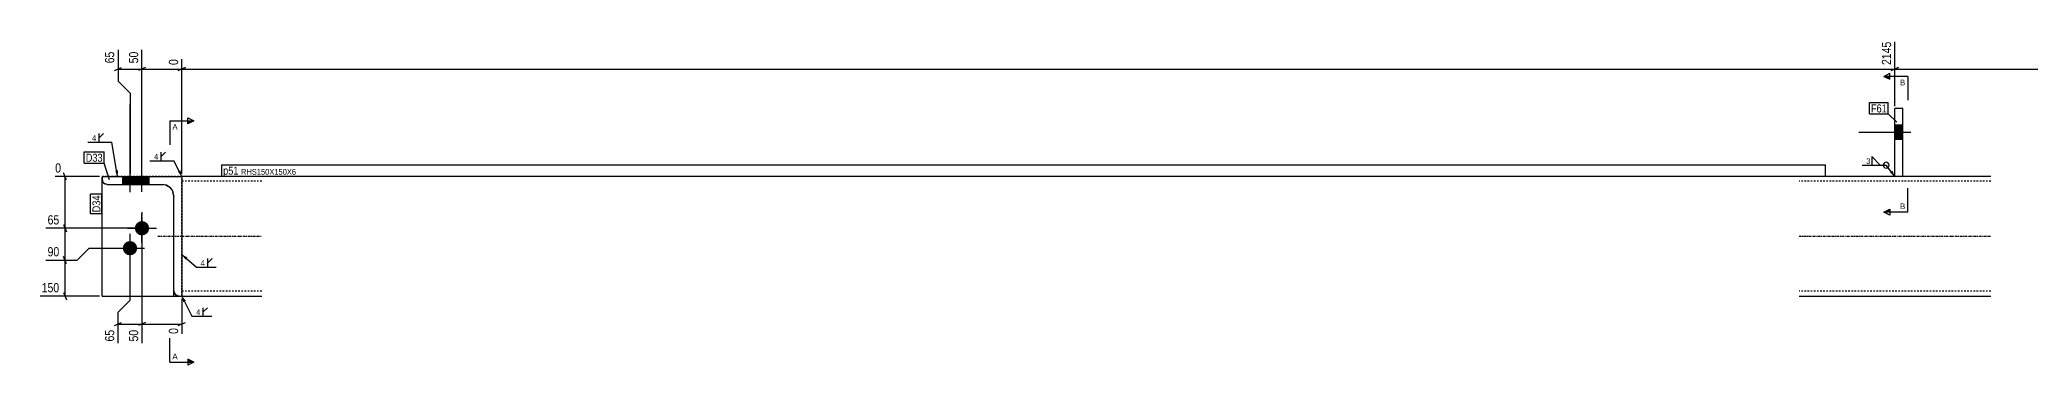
# Model space of a CAD drawing. Header units: millimetres. Extents: x 7 to 42212, y 5 to 1648.
# Drawn here: x 16151 to 18644, y 7 to 415 of the extents above; entities that cross this region are included whole.
import ezdxf

# ---------------------------------------------------------------- set-up
doc = ezdxf.new("R2010")
doc.units = ezdxf.units.MM
doc.linetypes.add('DXK_LINE_DOT2', pattern=[3.9198, 1.9599, -1.9599])
doc.linetypes.add('DXK_LINE_DOT3', pattern=[5.9187, 2.979, -0.9799, 0.9799, -0.9799])
for name, color, linetype in [('MÅLSÆTNING', 7, 'Continuous'), ('STÅL', 7, 'Continuous'), ('TEKST', 7, 'Continuous')]:
    doc.layers.add(name, color=color, linetype=linetype)
doc.styles.add('Arial', font='ARIAL.TTF', dxfattribs={"height": 0.2})
doc.styles.add('Arial Narrow', font='ARIALN.TTF', dxfattribs={"height": 0.2})

msp = doc.modelspace()

# ---------------------------------------------------------------- hatches: boundary and pattern name
at = {"layer": 'STÅL', "linetype": 'Continuous'}
for points in [[(18474.4, 307.8), (18474.4, 289.8), (18484.4, 289.8), (18484.4, 307.8)], [(18474.4, 307.8), (18474.4, 289.8), (18484.4, 289.8), (18484.4, 307.8)], [(16273.4, 243.8), (16255.4, 243.8), (16255.4, 233.8), (16273.4, 233.8)], [(16288.4, 243.8), (16270.4, 243.8), (16270.4, 233.8), (16288.4, 233.8)], [(16279.4, 187.8, -1), (16279.4, 169.8, -1)], [(16264.4, 162.8, -1), (16264.4, 144.8, -1)]]:
    msp.add_hatch(color=96, dxfattribs=at).paths.add_polyline_path(points)
at = {"layer": 'TEKST', "linetype": 'Continuous'}
for color, points in [(30, [(16336.9, 309.6), (16336.9, 313.3), (16344.4, 313.3)]), (3, [(16249.5, 251.5), (16248.9, 243.8), (16245.8, 250.9)]), (3, [(16327.6, 251.3), (16329.4, 243.8), (16324.3, 249.6)]), (3, [(18471.2, 250.9), (18474.4, 243.8), (18468.3, 248.5)]), (30, [(18467.9, 202.7), (18467.9, 199), (18460.4, 199)]), (3, [(16333.9, 139.5), (16329.4, 145.8), (16336.3, 142.3)]), (3, [(16333.9, 139.5), (16329.4, 145.8), (16336.3, 142.3)]), (3, [(16333.9, 139.5), (16329.4, 145.8), (16336.3, 142.3)]), (30, [(16336.9, 11), (16336.9, 14.7), (16344.4, 11)])]:
    msp.add_hatch(color=color, dxfattribs=at).paths.add_polyline_path(points)

# ---------------------------------------------------------------- linework, layer by layer
at = {"layer": 'MÅLSÆTNING', "color": 7, "linetype": 'Continuous'}
for p, q in [((16249.4, 402.2), (16249.4, 363.2)), ((16279.4, 246.8), (16279.4, 402.2)), ((16279.4, 246.8), (16279.4, 402.2)), ((18474.4, 331.8), (18474.4, 412.5)), ((16244.9, 376.4), (16253.9, 380)), ((16249.4, 378.2), (16279.4, 378.2)), ((16283.9, 380), (16274.9, 376.4)), ((16283.9, 380), (16274.9, 376.4)), ((16279.4, 378.2), (16329.4, 378.2)), ((16333.9, 380), (16324.9, 376.4)), ((16324.9, 376.4), (16333.9, 380)), ((16329.4, 246.8), (16329.4, 390.6)), ((16329.4, 246.8), (16329.4, 390.6)), ((16329.4, 378.2), (18474.4, 378.2)), ((18469.9, 376.4), (18478.9, 380)), ((16249.4, 363.2), (16264.4, 348.2)), ((16264.4, 348.2), (16264.4, 246.8)), ((16226.4, 243.8), (16170.7, 243.8)), ((16184.9, 239.3), (16181.3, 248.3)), ((16183.1, 178.8), (16183.1, 243.8)), ((16276.4, 178.8), (16159, 178.8)), ((16276.4, 178.8), (16159, 178.8)), ((16181.3, 183.3), (16184.9, 174.3)), ((16181.3, 183.3), (16184.9, 174.3)), ((16279.4, 175.8), (16279.4, 34.7)), ((16279.4, 175.8), (16279.4, 34.7)), ((16198.1, 138.8), (16213.1, 153.8)), ((16198.1, 138.8), (16213.1, 153.8)), ((16213.1, 153.8), (16261.4, 153.8)), ((16213.1, 153.8), (16261.4, 153.8)), ((16264.4, 88.8), (16264.4, 150.8)), ((16159, 138.8), (16198.1, 138.8)), ((16184.9, 134.3), (16181.3, 143.3)), ((16183.1, 93.8), (16183.1, 138.8)), ((16226.4, 93.8), (16151.7, 93.8)), ((16181.3, 98.3), (16184.9, 89.3)), ((16249.4, 73.8), (16264.4, 88.8)), ((16329.4, 90.8), (16329.4, 46.4)), ((16244.9, 57), (16253.9, 60.6)), ((16249.4, 34.7), (16249.4, 73.8)), ((16249.4, 58.8), (16279.4, 58.8)), ((16283.9, 60.6), (16274.9, 57)), ((16283.9, 60.6), (16274.9, 57)), ((16279.4, 58.8), (16329.4, 58.8)), ((16324.9, 57), (16333.9, 60.6))]:
    msp.add_line(p, q, dxfattribs=at)
at = {"layer": 'STÅL', "color": 96, "linetype": 'Continuous'}
for p, q in [((16264.4, 223.8), (16264.4, 333.8)), ((16279.4, 224.6), (16279.4, 333.8)), ((18484.4, 307.8), (18474.4, 307.8)), ((18484.4, 307.8), (18474.4, 307.8)), ((18494.4, 298.8), (18429.4, 298.8)), ((18494.4, 298.8), (18429.4, 298.8)), ((18484.4, 289.8), (18474.4, 289.8)), ((18484.4, 289.8), (18474.4, 289.8)), ((16255.4, 233.8), (16255.4, 243.8)), ((16270.4, 233.8), (16270.4, 243.8)), ((16273.4, 233.8), (16273.4, 243.8)), ((16288.4, 233.8), (16288.4, 243.8)), ((16261.4, 178.8), (16297.4, 178.8)), ((16279.4, 160.8), (16279.4, 196.8)), ((16246.4, 153.8), (16282.4, 153.8)), ((16264.4, 135.8), (16264.4, 171.8))]:
    msp.add_line(p, q, dxfattribs=at)
at = {"layer": 'STÅL', "color": 2, "linetype": 'Continuous'}
for p, q in [((18474.4, 243.8), (18474.4, 328.8)), ((18484.4, 328.8), (18474.4, 328.8)), ((18484.4, 243.8), (18484.4, 328.8)), ((16229.4, 243.8), (16329.4, 243.8)), ((16229.4, 243.8), (16229.4, 240.3)), ((16229.9, 237.8), (16229.4, 240.3)), ((16229.4, 93.8), (16229.4, 240.3)), ((16235.9, 233.8), (16233.4, 234.3)), ((16235.9, 233.8), (16304.4, 233.8)), ((16310.1, 232.7), (16304.4, 233.8)), ((16319.4, 218.8), (16318.2, 224.6)), ((16329.4, 243.8), (16329.4, 93.8)), ((16429.4, 243.8), (16329.4, 243.8)), ((16329.4, 231.8), (16329.4, 105.8)), ((18474.4, 243.8), (18354.4, 243.8)), ((18484.4, 243.8), (18474.4, 243.8)), ((18594.4, 243.8), (18484.4, 243.8)), ((16319.4, 100.3), (16319.4, 218.8)), ((16319.9, 97.8), (16319.4, 100.3)), ((16319.4, 93.8), (16319.4, 100.3)), ((16229.4, 93.8), (16329.4, 93.8)), ((16325.9, 93.8), (16323.4, 94.3)), ((16325.9, 93.8), (16329.4, 93.8)), ((16329.4, 93.8), (16429.4, 93.8)), ((18354.4, 93.8), (18594.4, 93.8))]:
    msp.add_line(p, q, dxfattribs=at)
at = {"layer": 'STÅL', "color": 7, "linetype": 'DXK_LINE_DOT2'}
for p, q in [((16329.4, 243.8), (16229.4, 243.8)), ((16229.4, 240.3), (16229.4, 243.8)), ((16229.4, 240.3), (16229.9, 237.8)), ((16231.3, 235.7), (16229.9, 237.8)), ((16229.9, 237.8), (16231.3, 235.7)), ((16233.4, 234.3), (16231.3, 235.7)), ((16231.3, 235.7), (16233.4, 234.3)), ((16233.4, 234.3), (16235.9, 233.8)), ((16235.9, 233.8), (16304.4, 233.8)), ((16304.4, 233.8), (16310.1, 232.7)), ((16310.1, 232.7), (16315, 229.4)), ((16315, 229.4), (16318.2, 224.6)), ((16318.2, 224.6), (16319.4, 218.8)), ((16329.4, 93.8), (16329.4, 243.8)), ((16429.4, 237.8), (16329.4, 237.8)), ((18594.4, 237.8), (18354.4, 237.8)), ((18484.4, 243.8), (18474.4, 243.8)), ((16319.4, 100.3), (16319.4, 218.8)), ((16319.4, 100.3), (16319.9, 97.8)), ((16429.4, 99.8), (16329.4, 99.8)), ((18594.4, 99.8), (18354.4, 99.8)), ((16321.3, 95.7), (16319.9, 97.8)), ((16319.9, 97.8), (16319.9, 97.8)), ((16319.9, 97.8), (16321.3, 95.7)), ((16323.4, 94.3), (16321.3, 95.7)), ((16321.3, 95.7), (16323.4, 94.3)), ((16325.9, 93.8), (16323.4, 94.3)), ((16323.4, 94.3), (16325.9, 93.8))]:
    msp.add_line(p, q, dxfattribs=at)
at = {"layer": 'STÅL', "color": 7, "linetype": 'DXK_LINE_DOT3'}
for p, q in [((16279.4, 198.8), (16279.4, 63.8)), ((16279.4, 168.8), (16279.4, 168.8)), ((16299.4, 168.8), (16429.4, 168.8)), ((18354.4, 168.8), (18594.4, 168.8))]:
    msp.add_line(p, q, dxfattribs=at)
at = {"layer": 'STÅL', "color": 2, "linetype": 'Continuous'}
for centre, radius, start, end in [((16235.9, 240.3), 6.5, 202.5, 247.5), ((16304.4, 218.8), 15, 22.5, 67.5), ((16325.9, 100.3), 6.5, 202.5, 247.5)]:
    msp.add_arc(centre, radius, start, end, dxfattribs=at)
at = {"layer": 'TEKST', "color": 30, "linetype": 'Continuous'}
for p, q in [((16336.9, 309.6), (16336.9, 317.1)), ((16336.9, 317.1), (16344.4, 313.3)), ((16344.4, 313.3), (16336.9, 309.6)), ((18460.4, 199), (18467.9, 202.7)), ((18467.9, 202.7), (18467.9, 195.2)), ((18467.9, 195.2), (18460.4, 199)), ((16344.4, 11), (16336.9, 14.7)), ((16336.9, 14.7), (16336.9, 7.2)), ((16344.4, 11), (16336.9, 7.2))]:
    msp.add_line(p, q, dxfattribs=at)
at = {"layer": 'TEKST', "color": 3, "linetype": 'Continuous'}
for p, q in [((16248.9, 243.8), (16241.6, 286.7)), ((16329.4, 243.8), (16319.3, 263.3)), ((18474.4, 243.8), (18463.4, 257.8))]:
    msp.add_line(p, q, dxfattribs=at)
for start, end in [(90, 270), (270, 90)]:
    msp.add_arc((18463.4, 257.8), 3.75, start, end, dxfattribs=at)

# ---------------------------------------------------------------- wipeouts: each hides what was drawn before it
at = {"color": 0}
for points in [[(16222, 287.6), (16222, 296.3), (16216.2, 296.3), (16216.2, 287.6)], [(16299.7, 264.2), (16299.7, 272.9), (16293.9, 272.9), (16293.9, 264.2)], [(18443.8, 258.7), (18443.8, 267.4), (18438, 267.4), (18438, 258.7)], [(16358, 131.1), (16358, 139.8), (16352.2, 139.8), (16352.2, 131.1)], [(16352.4, 69.4), (16352.4, 78.1), (16346.6, 78.1), (16346.6, 69.4)]]:
    msp.add_wipeout(points, dxfattribs=at).dxf.layer = 'TEKST'
at = {"color": 0, "linetype": 'Continuous'}
for points in [[(18487.4, 202.7), (18487.4, 210.2), (18480.7, 210.2), (18480.7, 202.7)], [(16324, 14.7), (16324, 22.2), (16317.4, 22.2), (16317.4, 14.7)]]:
    msp.add_wipeout(points, dxfattribs=at).dxf.layer = 'TEKST'

# ---------------------------------------------------------------- next in the draw order: hatches: boundary and pattern name
at = {"layer": 'TEKST', "linetype": 'Continuous'}
msp.add_hatch(color=3, dxfattribs=at).paths.add_polyline_path([(16331, 86.3), (16329.4, 93.8), (16334.4, 87.9)])

# ---------------------------------------------------------------- next in the draw order: linework, layer by layer
at = {"layer": 'TEKST', "color": 3, "linetype": 'Continuous'}
for p, q in [((16211.5, 286.7), (16241.6, 286.7)), ((16225.6, 292), (16225.6, 297.4)), ((16225.6, 292), (16231, 297.4)), ((16225.6, 286.7), (16225.6, 292)), ((16289.3, 263.3), (16319.3, 263.3)), ((16303.4, 268.7), (16303.4, 274.1)), ((16303.4, 268.7), (16308.7, 274.1)), ((16303.4, 263.3), (16303.4, 268.7)), ((18433.3, 257.8), (18463.4, 257.8)), ((18456, 257.8), (18445.3, 268.5)), ((18445.3, 268.5), (18445.3, 257.8)), ((18445.3, 257.8), (18456, 257.8)), ((16329.4, 145.8), (16347.6, 130.2)), ((16329.4, 145.8), (16347.6, 130.2)), ((16329.4, 145.8), (16347.6, 130.2)), ((16347.6, 130.2), (16372.4, 130.2)), ((16361.7, 135.6), (16361.7, 140.9)), ((16361.7, 135.6), (16367.1, 140.9)), ((16361.7, 130.2), (16361.7, 135.6)), ((16356.1, 73.9), (16356.1, 79.2)), ((16356.1, 73.9), (16361.5, 79.2)), ((16342, 68.5), (16366.8, 68.5)), ((16356.1, 68.5), (16356.1, 73.9))]:
    msp.add_line(p, q, dxfattribs=at)
at = {"layer": 'TEKST', "color": 7, "linetype": 'Continuous'}
for p, q in [((18490.4, 199), (18490.4, 229)), ((18490.4, 199), (18460.4, 199)), ((16314.4, 11), (16344.4, 11))]:
    msp.add_line(p, q, dxfattribs=at)

# ---------------------------------------------------------------- next in the draw order: texts
at = {"layer": 'TEKST', "color": 3, "style": 'Arial Narrow'}
for s, p in [('4', (16216.8, 288.2)), ('4', (16294.5, 264.8)), ('3', (18438.6, 259.3)), ('4', (16352.8, 131.7)), ('4', (16347.2, 70))]:
    msp.add_text(s, height=7.16, dxfattribs=at).set_placement(p)
at = {"layer": 'TEKST', "color": 3, "linetype": 'Continuous', "style": 'Arial'}
for s, p in [('B', (18480.7, 202.7)), ('A', (16317.4, 14.7))]:
    msp.add_text(s, height=7.16, dxfattribs=at).set_placement(p)

# ---------------------------------------------------------------- next in the draw order: wipeouts: each hides what was drawn before it
at = {"color": 0, "linetype": 'Continuous'}
for points, layer in [([(16247, 402.5), (16230.2, 402.5), (16230.2, 383), (16247, 383)], 'MÅLSÆTNING'), ([(16277, 402.5), (16260.2, 402.5), (16260.2, 383), (16277, 383)], 'MÅLSÆTNING'), ([(18472, 414.9), (18455.2, 414.9), (18455.2, 380.9), (18472, 380.9)], 'MÅLSÆTNING'), ([(16327, 393), (16310.2, 393), (16310.2, 380.9), (16327, 380.9)], 'MÅLSÆTNING'), ([(16180.4, 246.2), (16180.4, 263), (16168.3, 263), (16168.3, 246.2)], 'MÅLSÆTNING'), ([(16178.2, 141.2), (16178.2, 158), (16158.8, 158), (16158.8, 141.2)], 'MÅLSÆTNING'), ([(16178.2, 96.2), (16178.2, 113), (16151.4, 113), (16151.4, 96.2)], 'MÅLSÆTNING'), ([(16247, 53.9), (16230.2, 53.9), (16230.2, 34.5), (16247, 34.5)], 'MÅLSÆTNING'), ([(16277, 53.9), (16260.2, 53.9), (16260.2, 34.5), (16277, 34.5)], 'MÅLSÆTNING'), ([(16327, 56.1), (16310.2, 56.1), (16310.2, 44), (16327, 44)], 'MÅLSÆTNING'), ([(16324, 302.1), (16324, 309.6), (16317.4, 309.6), (16317.4, 302.1)], 'TEKST')]:
    msp.add_wipeout(points, dxfattribs=at).dxf.layer = layer
at = {"color": 0}
for points in [[(16230.1, 262.1), (16230.1, 272.6), (16209, 272.6), (16209, 262.1)], [(16400.2, 245.9), (16400.2, 256.4), (16381, 256.4), (16381, 245.9)], [(16227.3, 219.8), (16216.8, 219.8), (16216.8, 198.7), (16227.3, 198.7)]]:
    msp.add_wipeout(points, dxfattribs=at).dxf.layer = 'TEKST'

# ---------------------------------------------------------------- next in the draw order: hatches: boundary and pattern name
at = {"layer": 'TEKST', "linetype": 'Continuous'}
msp.add_hatch(color=30, dxfattribs=at).paths.add_polyline_path([(18467.9, 369.1), (18467.9, 365.4), (18460.4, 369.1)])

# ---------------------------------------------------------------- next in the draw order: linework, layer by layer
at = {"layer": 'MÅLSÆTNING', "color": 7, "linetype": 'Continuous'}
for p, q in [((18474.4, 331.8), (18474.4, 412.5)), ((18478.9, 380), (18469.9, 376.4)), ((18474.4, 378.2), (20959.4, 378.2)), ((16183.1, 138.8), (16183.1, 178.8)), ((16159, 138.8), (16198.1, 138.8)), ((16184.9, 134.3), (16181.3, 143.3))]:
    msp.add_line(p, q, dxfattribs=at)
at = {"layer": 'TEKST', "color": 30, "linetype": 'Continuous'}
for p, q in [((18460.4, 369.1), (18467.9, 372.9)), ((18460.4, 369.1), (18467.9, 365.4)), ((18467.9, 365.4), (18467.9, 372.9))]:
    msp.add_line(p, q, dxfattribs=at)
at = {"layer": 'TEKST', "color": 7, "linetype": 'Continuous'}
for p, q in [((16314.4, 313.3), (16314.4, 283.3)), ((16314.4, 313.3), (16344.4, 313.3)), ((16314.4, 11), (16314.4, 41))]:
    msp.add_line(p, q, dxfattribs=at)
at = {"layer": 'TEKST', "color": 3, "linetype": 'Continuous'}
msp.add_line((16329.4, 93.8), (16342, 68.5), dxfattribs=at)

# ---------------------------------------------------------------- next in the draw order: texts
at = {"layer": 'MÅLSÆTNING', "color": 3, "linetype": 'Continuous', "style": 'Arial Narrow'}
for s, height, p in [('65', 11.45, (16244.6, 385.4)), ('50', 11.45, (16274.6, 385.4)), ('2145', 11.45, (18469.6, 383.3)), ('0', 11.5, (16324.6, 383.3)), ('65', 11.45, (16244.6, 36.9)), ('50', 11.45, (16274.6, 36.9)), ('0', 11.5, (16324.6, 46.4))]:
    msp.add_text(s, height=height, rotation=90.0002, dxfattribs=at).set_placement(p)
for s, height, p in [('0', 11.5, (16170.7, 248.6)), ('90', 11.45, (16161.2, 143.6)), ('150', 11.45, (16153.8, 98.6))]:
    msp.add_text(s, height=height, dxfattribs=at).set_placement(p)
at = {"layer": 'TEKST', "color": 3, "linetype": 'Continuous', "style": 'Arial'}
msp.add_text('A', height=7.16, dxfattribs=at).set_placement((16317.4, 302.1))

# ---------------------------------------------------------------- next in the draw order: wipeouts: each hides what was drawn before it
at = {"color": 0}
for points in [[(16230.1, 262.1), (16230.1, 272.6), (16209, 272.6), (16209, 262.1)], [(16400.2, 245.9), (16400.2, 256.4), (16381, 256.4), (16381, 245.9)], [(16227.3, 219.8), (16216.8, 219.8), (16216.8, 198.7), (16227.3, 198.7)]]:
    msp.add_wipeout(points, dxfattribs=at).dxf.layer = 'TEKST'

# ---------------------------------------------------------------- next in the draw order: linework, layer by layer
at = {"layer": 'TEKST', "color": 7, "linetype": 'Continuous'}
for p, q in [((16207.2, 274.4), (16231.9, 274.4)), ((16207.2, 260.3), (16207.2, 274.4)), ((16231.9, 260.3), (16231.9, 274.4)), ((16207.2, 260.3), (16231.9, 260.3)), ((16238.9, 239.3), (16231.9, 260.3)), ((16379.2, 244.1), (16379.2, 258.2)), ((16215, 196.9), (16215, 221.6)), ((16229.1, 221.6), (16215, 221.6)), ((16229.1, 196.9), (16229.1, 221.6)), ((16229.1, 196.9), (16215, 196.9))]:
    msp.add_line(p, q, dxfattribs=at)

# ---------------------------------------------------------------- next in the draw order: texts
at = {"layer": 'TEKST', "color": 3, "style": 'Arial Narrow'}
msp.add_text('D33', height=10.02, dxfattribs=at).set_placement((16209, 262.1))
msp.add_text('D34', height=10.02, rotation=90.0002, dxfattribs=at).set_placement((16227.3, 198.7))

# ---------------------------------------------------------------- next in the draw order: wipeouts: each hides what was drawn before it
at = {"color": 0, "linetype": 'Continuous'}
for points, layer in [([(16178.2, 181.2), (16178.2, 198), (16158.8, 198), (16158.8, 181.2)], 'MÅLSÆTNING'), ([(18487.4, 357.9), (18487.4, 365.4), (18480.7, 365.4), (18480.7, 357.9)], 'TEKST')]:
    msp.add_wipeout(points, dxfattribs=at).dxf.layer = layer
at = {"color": 0}
for points in [[(18464.3, 323.9), (18464.3, 334.4), (18444.4, 334.4), (18444.4, 323.9)], [(18385.7, 245.9), (18385.7, 253.4), (16403.4, 253.4), (16403.4, 245.9)]]:
    msp.add_wipeout(points, dxfattribs=at).dxf.layer = 'TEKST'

# ---------------------------------------------------------------- next in the draw order: linework, layer by layer
at = {"layer": 'TEKST', "color": 7, "linetype": 'Continuous'}
for q in [(18460.4, 369.1), (18490.4, 339.1)]:
    msp.add_line((18490.4, 369.1), q, dxfattribs=at)

# ---------------------------------------------------------------- next in the draw order: texts
at = {"layer": 'MÅLSÆTNING', "color": 3, "linetype": 'Continuous', "style": 'Arial Narrow'}
msp.add_text('65', height=11.45, dxfattribs=at).set_placement((16161.2, 183.6))
at = {"layer": 'TEKST', "color": 3, "linetype": 'Continuous', "style": 'Arial'}
msp.add_text('B', height=7.16, dxfattribs=at).set_placement((18480.7, 357.9))

# ---------------------------------------------------------------- next in the draw order: wipeouts: each hides what was drawn before it
at = {"color": 0}
for points in [[(18464.3, 323.9), (18464.3, 334.4), (18444.4, 334.4), (18444.4, 323.9)], [(18385.7, 245.9), (18385.7, 253.4), (16403.4, 253.4), (16403.4, 245.9)]]:
    msp.add_wipeout(points, dxfattribs=at).dxf.layer = 'TEKST'

# ---------------------------------------------------------------- next in the draw order: linework, layer by layer
at = {"layer": 'TEKST', "color": 7, "linetype": 'Continuous'}
for p, q in [((18442.6, 336.2), (18466.1, 336.2)), ((18442.6, 322.1), (18442.6, 336.2)), ((18466.1, 322.1), (18466.1, 336.2)), ((18442.6, 322.1), (18466.1, 322.1)), ((18476.7, 311.5), (18466.1, 322.1)), ((16379.2, 258.2), (18387.5, 258.2)), ((18387.5, 244.1), (18387.5, 258.2)), ((16379.2, 244.1), (18387.5, 244.1))]:
    msp.add_line(p, q, dxfattribs=at)

# ---------------------------------------------------------------- next in the draw order: texts
at = {"layer": 'TEKST', "color": 3, "style": 'Arial Narrow'}
for s, height, p in [('F61', 10.02, (18444.4, 323.9)), ('p51', 10.02, (16381, 245.9)), ('RHS150X150X6', 7.158, (16403.4, 245.9))]:
    msp.add_text(s, height=height, dxfattribs=at).set_placement(p)

doc.saveas('drawing.dxf')
